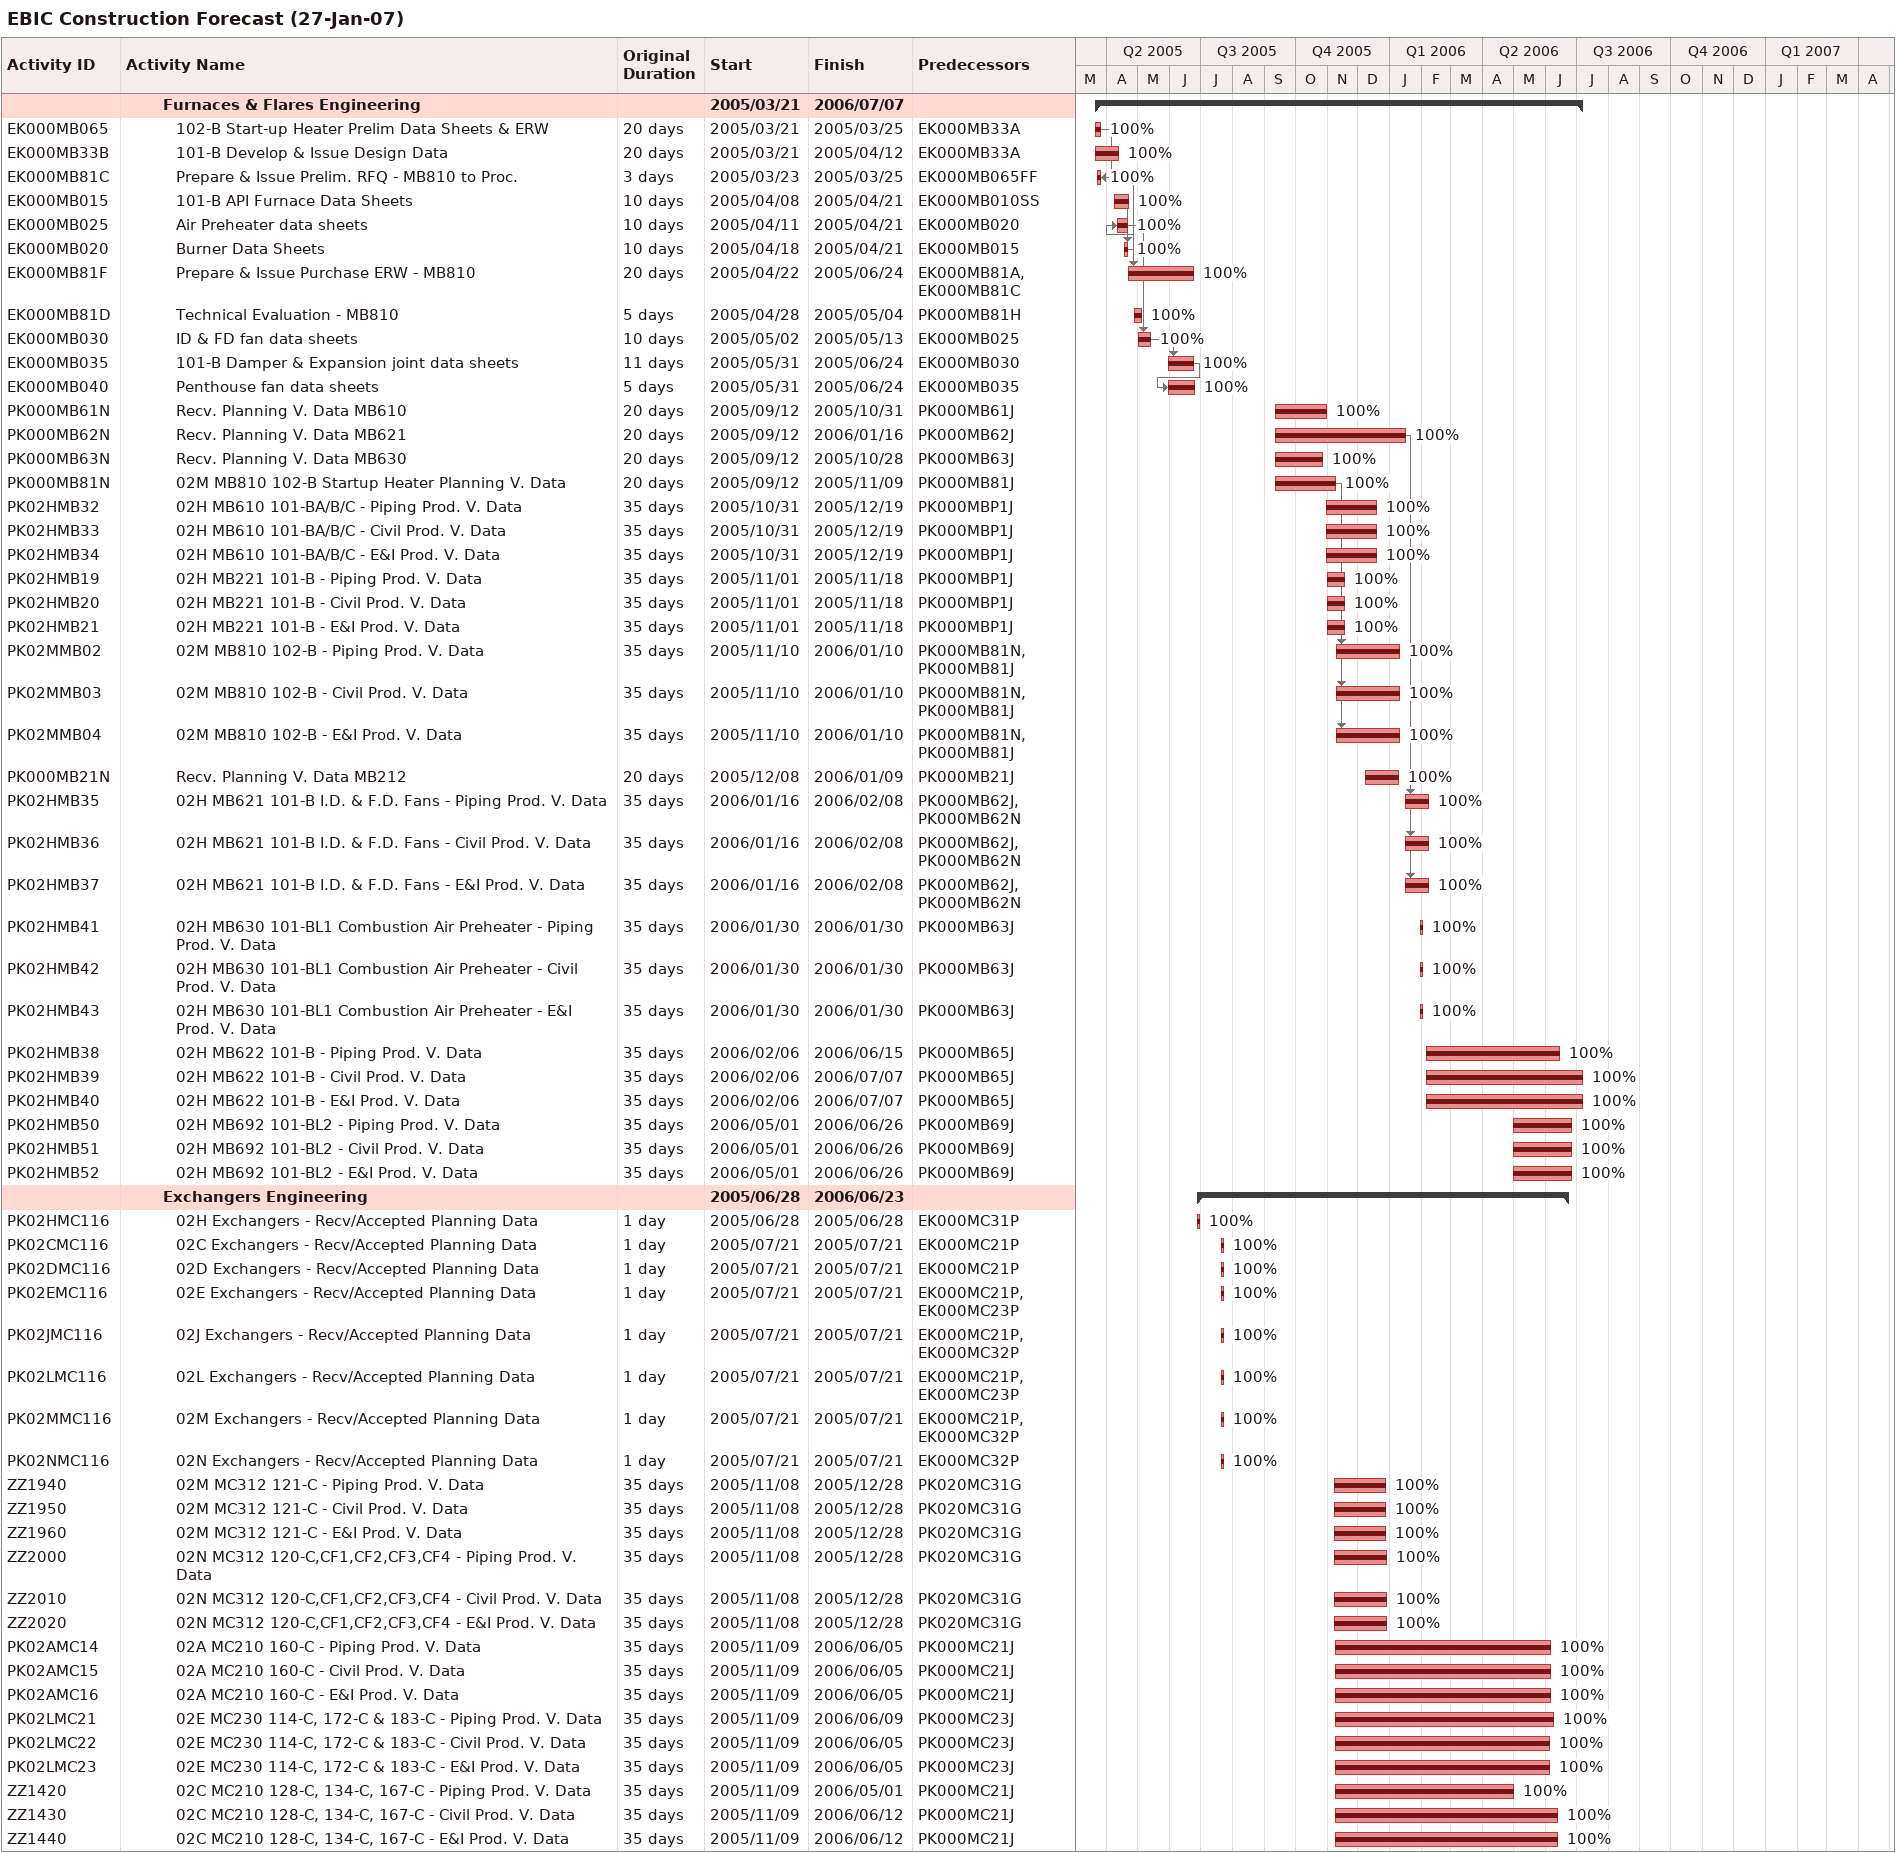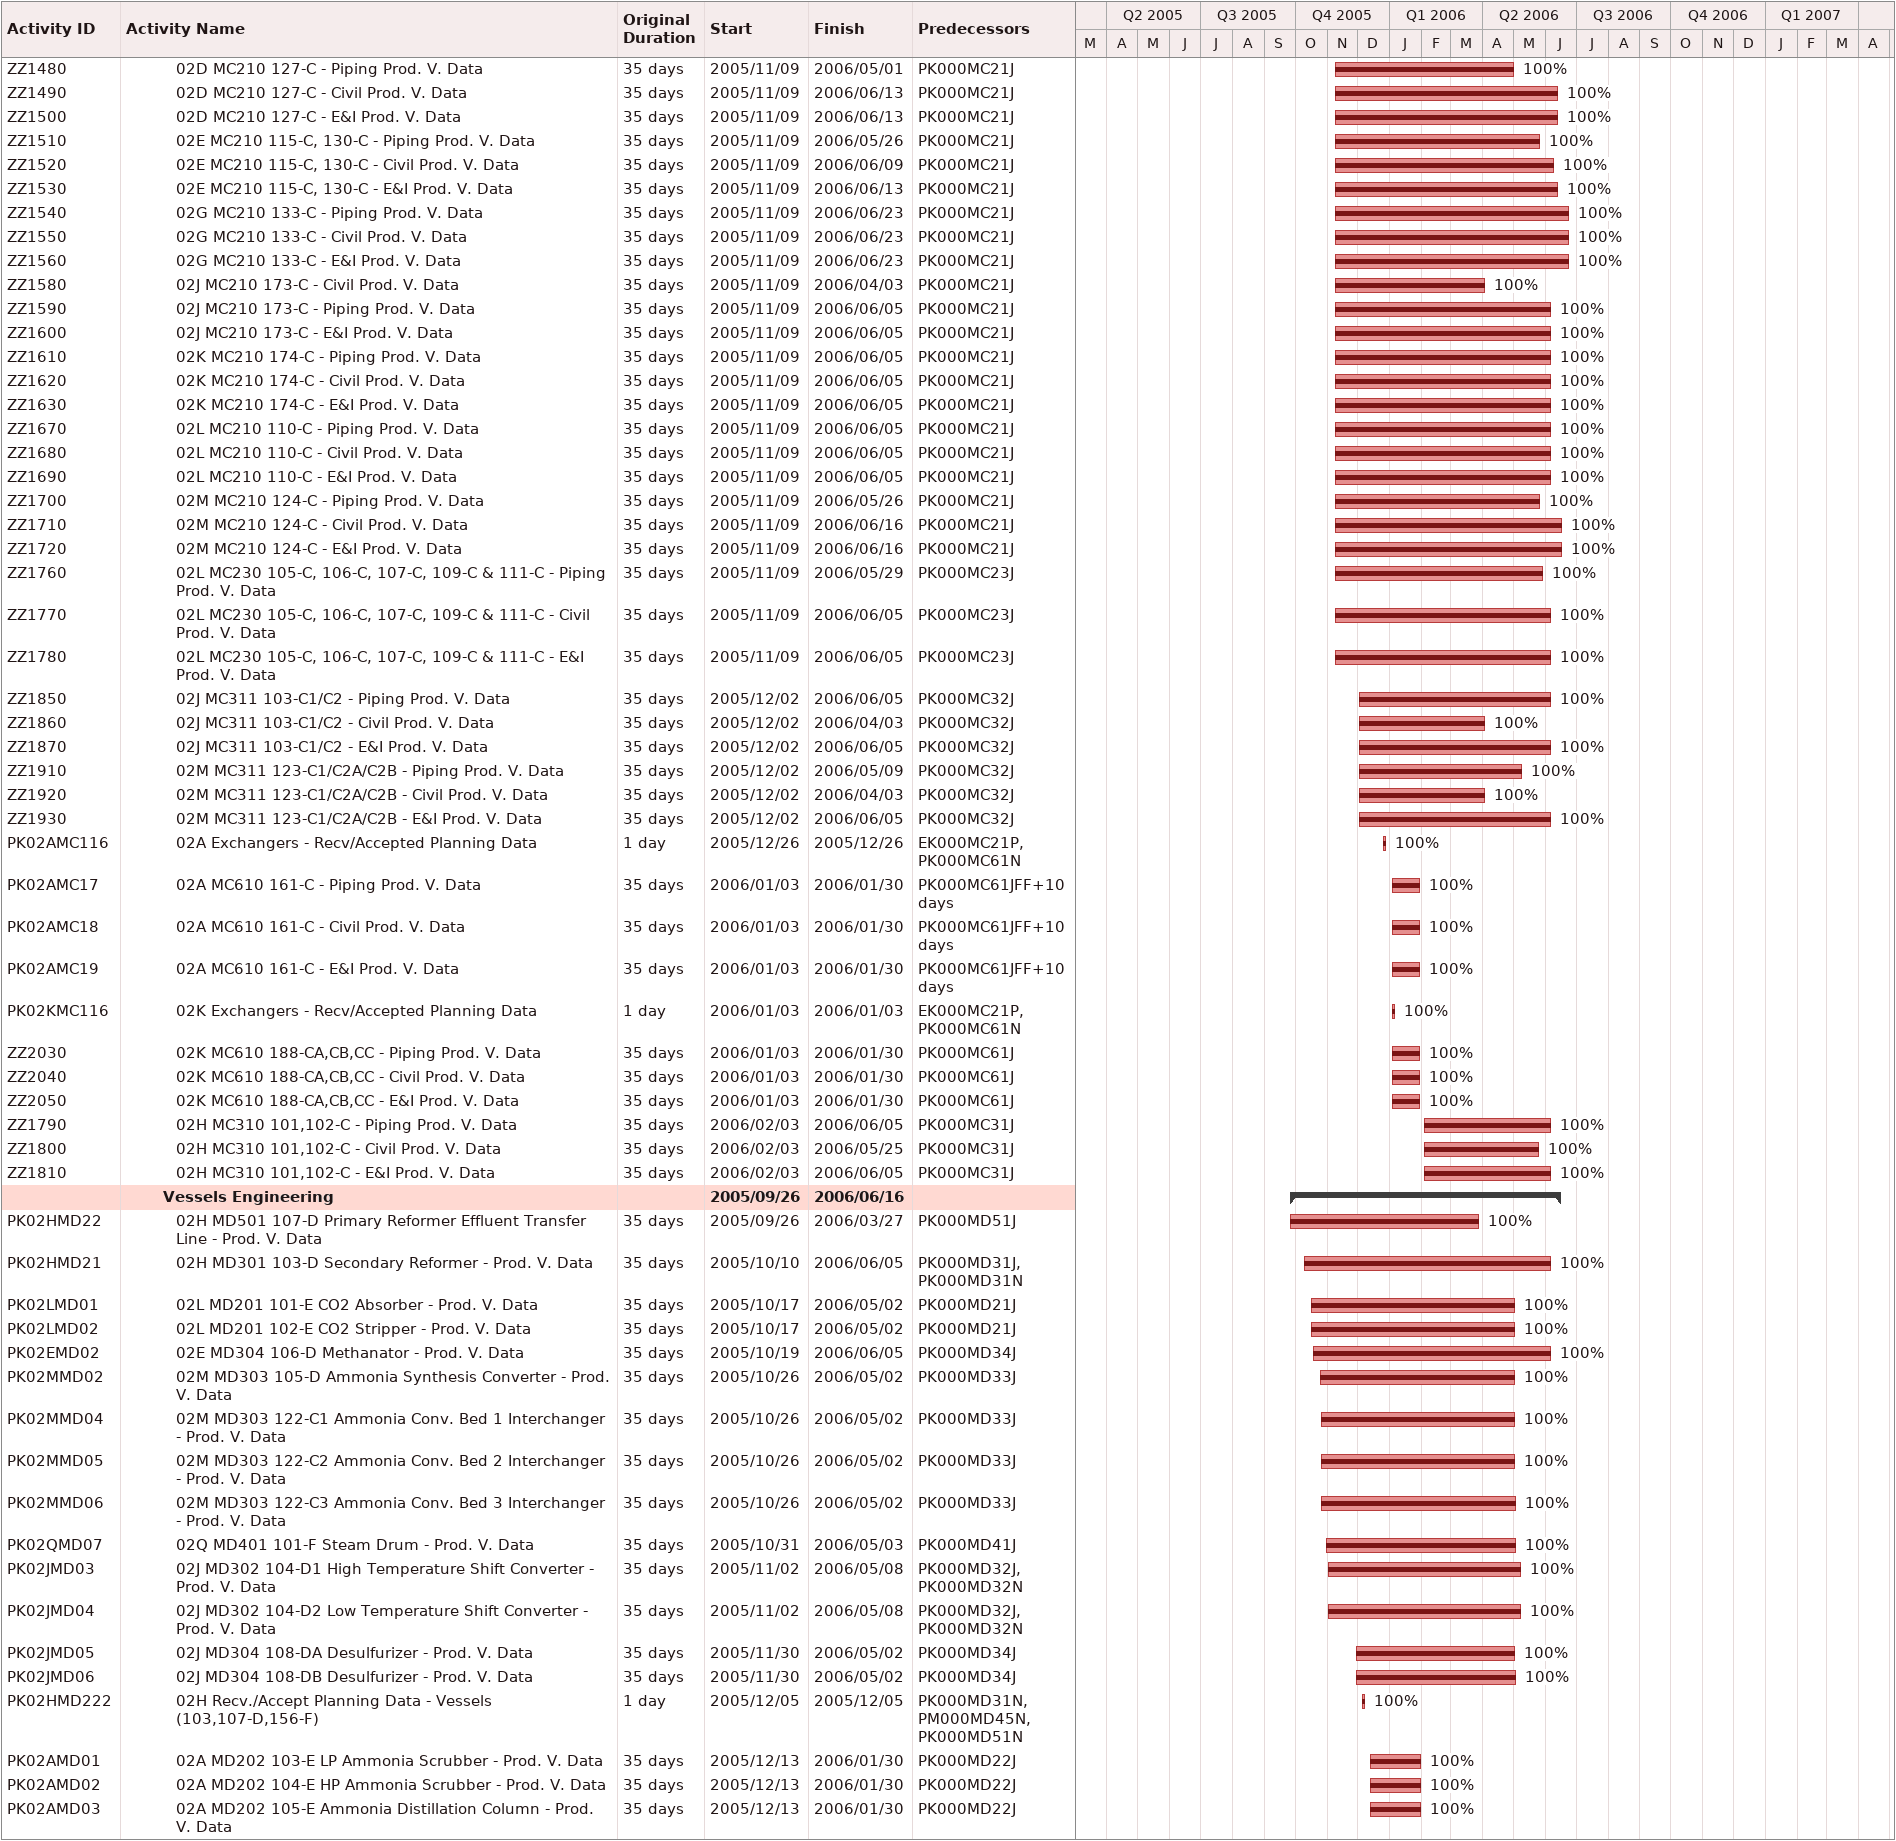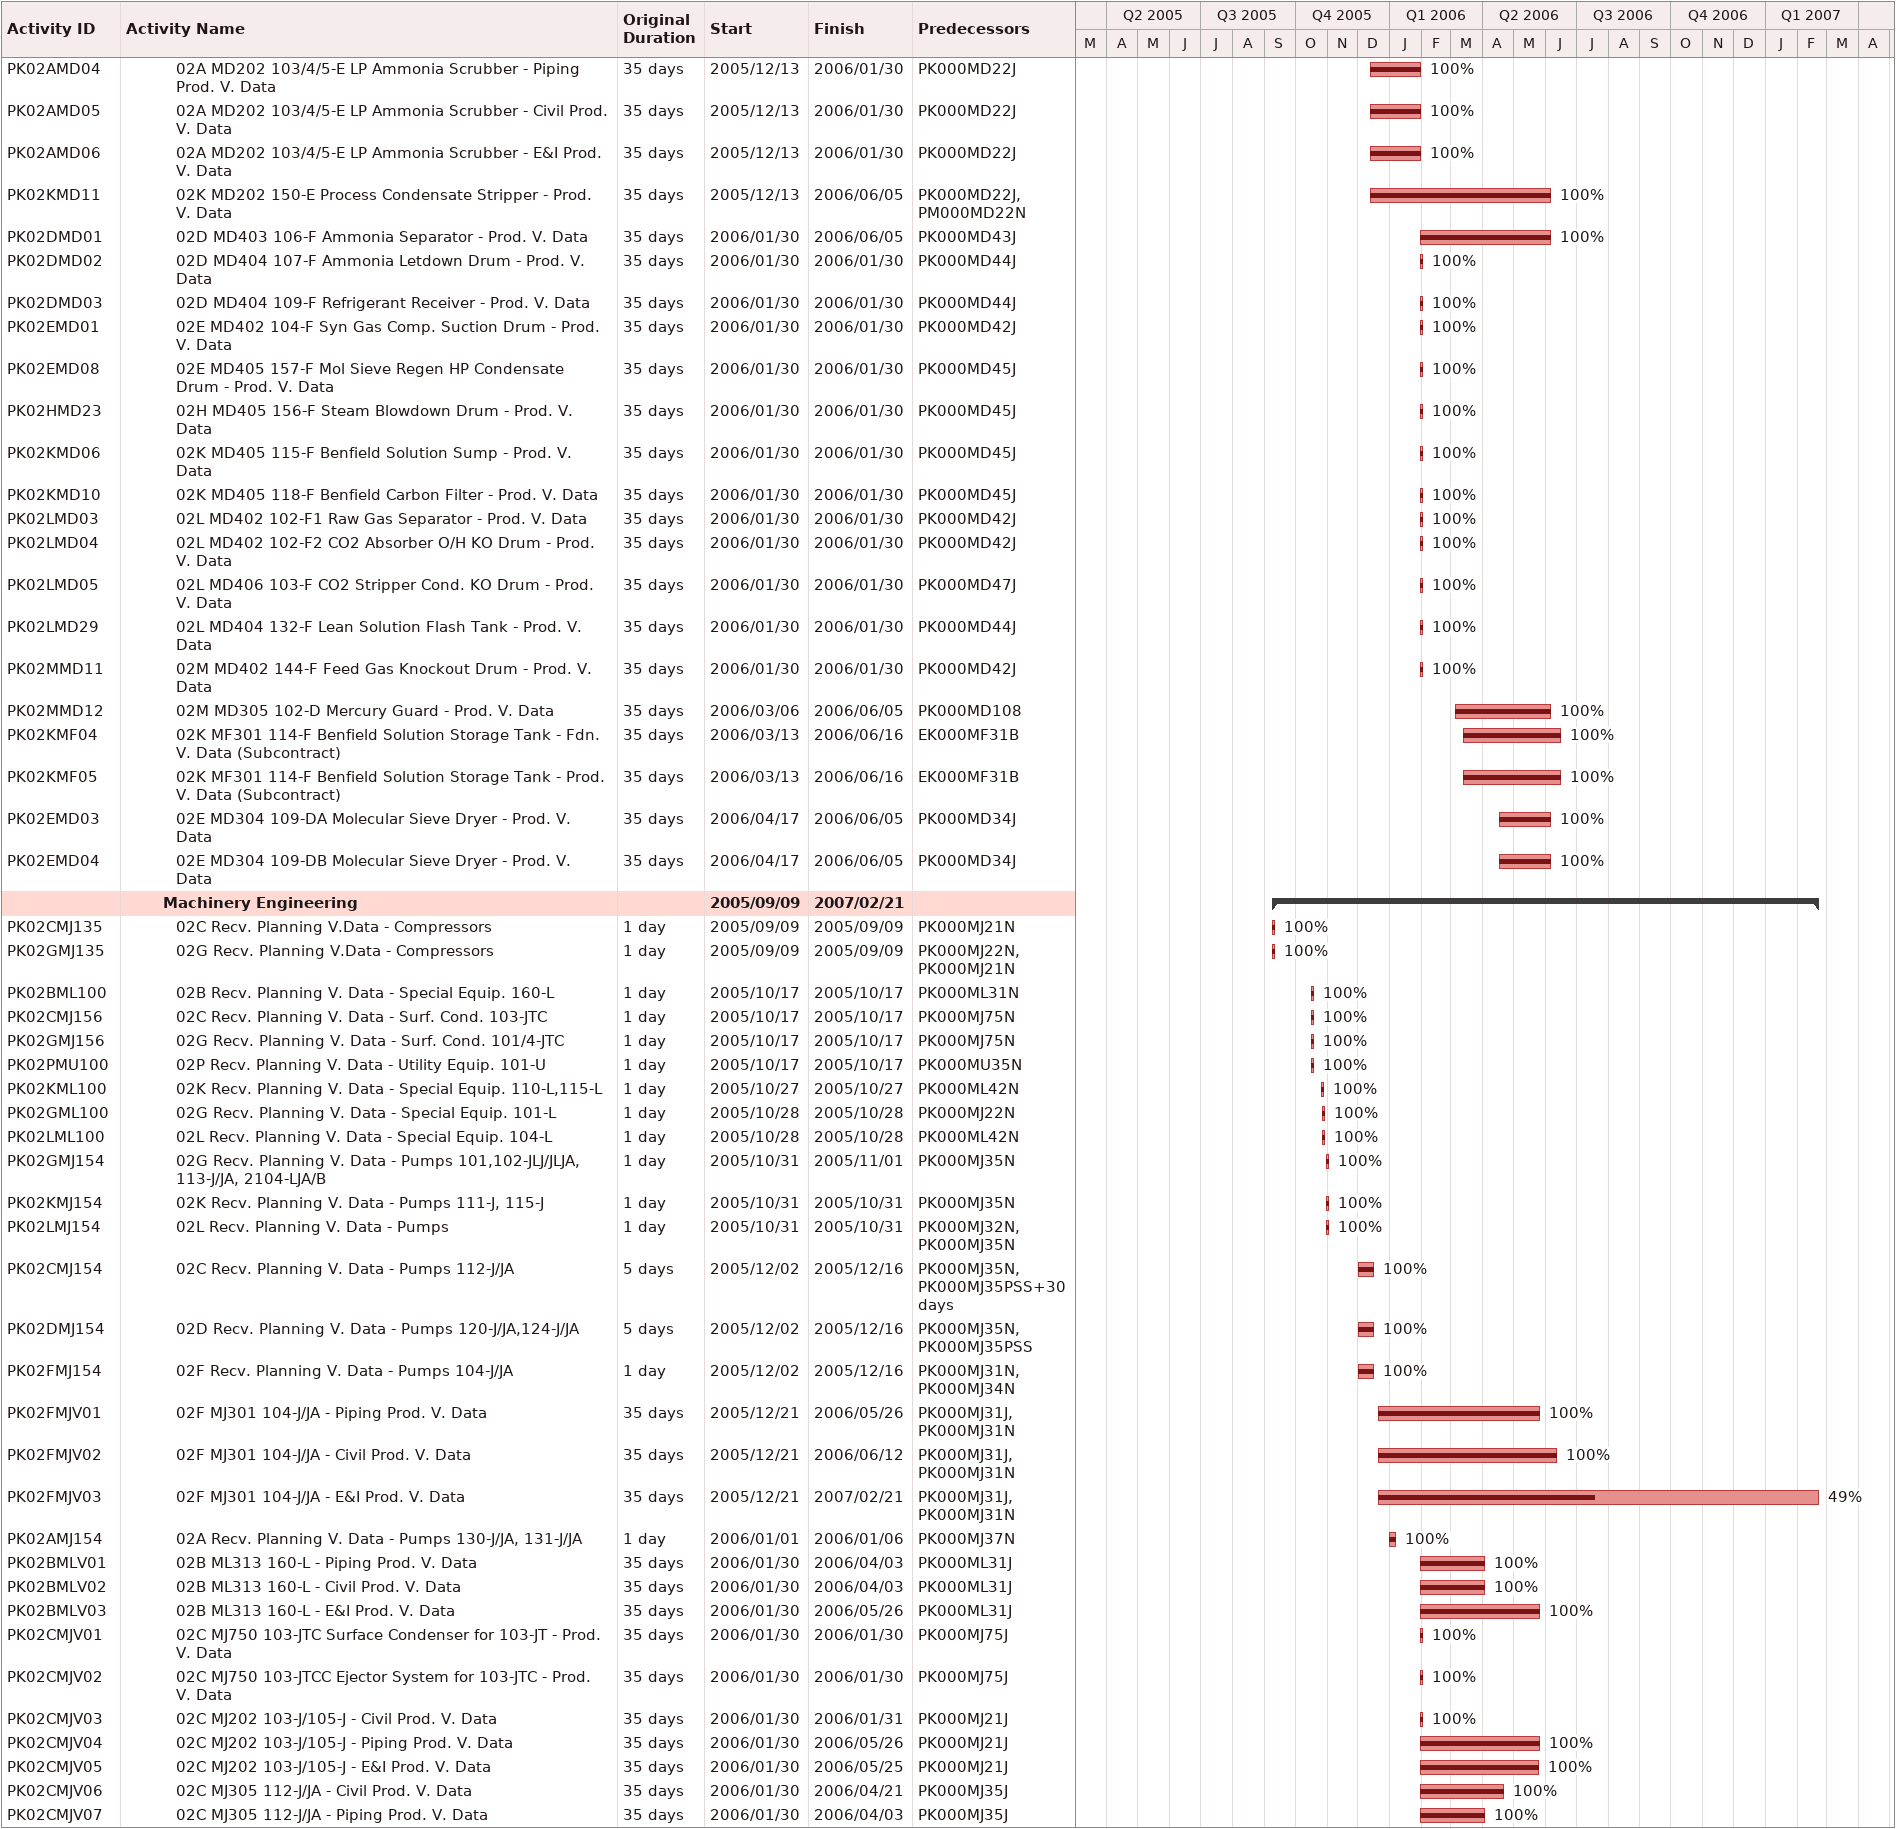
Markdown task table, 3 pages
EBIC Construction Forecast (27-Jan-07)

| ID | Level | Task | Original duration | Start | Finish | Predecessors | % complete |
|---|---|---|---|---|---|---|---|
|  | 4 | **Furnaces & Flares Engineering** |  | 2005-03-21 | 2006-07-07 |  |  |
| EK000MB065 | 5 | 102-B Start-up Heater Prelim Data Sheets & ERW | 20d | 2005-03-21 | 2005-03-25 | EK000MB33A | 100 |
| EK000MB33B | 5 | 101-B Develop & Issue Design Data | 20d | 2005-03-21 | 2005-04-12 | EK000MB33A | 100 |
| EK000MB81C | 5 | Prepare & Issue Prelim. RFQ - MB810 to Proc. | 3d | 2005-03-23 | 2005-03-25 | EK000MB065FF | 100 |
| EK000MB015 | 5 | 101-B API Furnace Data Sheets | 10d | 2005-04-08 | 2005-04-21 | EK000MB010SS | 100 |
| EK000MB025 | 5 | Air Preheater data sheets | 10d | 2005-04-11 | 2005-04-21 | EK000MB020 | 100 |
| EK000MB020 | 5 | Burner Data Sheets | 10d | 2005-04-18 | 2005-04-21 | EK000MB015 | 100 |
| EK000MB81F | 5 | Prepare & Issue Purchase ERW - MB810 | 20d | 2005-04-22 | 2005-06-24 | EK000MB81A, EK000MB81C | 100 |
| EK000MB81D | 5 | Technical Evaluation - MB810 | 5d | 2005-04-28 | 2005-05-04 | PK000MB81H | 100 |
| EK000MB030 | 5 | ID & FD fan data sheets | 10d | 2005-05-02 | 2005-05-13 | EK000MB025 | 100 |
| EK000MB035 | 5 | 101-B Damper & Expansion joint data sheets | 11d | 2005-05-31 | 2005-06-24 | EK000MB030 | 100 |
| EK000MB040 | 5 | Penthouse fan data sheets | 5d | 2005-05-31 | 2005-06-24 | EK000MB035 | 100 |
| PK000MB61N | 5 | Recv. Planning V. Data MB610 | 20d | 2005-09-12 | 2005-10-31 | PK000MB61J | 100 |
| PK000MB62N | 5 | Recv. Planning V. Data MB621 | 20d | 2005-09-12 | 2006-01-16 | PK000MB62J | 100 |
| PK000MB63N | 5 | Recv. Planning V. Data MB630 | 20d | 2005-09-12 | 2005-10-28 | PK000MB63J | 100 |
| PK000MB81N | 5 | 02M MB810 102-B Startup Heater Planning V. Data | 20d | 2005-09-12 | 2005-11-09 | PK000MB81J | 100 |
| PK02HMB32 | 5 | 02H MB610 101-BA/B/C - Piping Prod. V. Data | 35d | 2005-10-31 | 2005-12-19 | PK000MBP1J | 100 |
| PK02HMB33 | 5 | 02H MB610 101-BA/B/C - Civil Prod. V. Data | 35d | 2005-10-31 | 2005-12-19 | PK000MBP1J | 100 |
| PK02HMB34 | 5 | 02H MB610 101-BA/B/C - E&I Prod. V. Data | 35d | 2005-10-31 | 2005-12-19 | PK000MBP1J | 100 |
| PK02HMB19 | 5 | 02H MB221 101-B - Piping Prod. V. Data | 35d | 2005-11-01 | 2005-11-18 | PK000MBP1J | 100 |
| PK02HMB20 | 5 | 02H MB221 101-B - Civil Prod. V. Data | 35d | 2005-11-01 | 2005-11-18 | PK000MBP1J | 100 |
| PK02HMB21 | 5 | 02H MB221 101-B - E&I Prod. V. Data | 35d | 2005-11-01 | 2005-11-18 | PK000MBP1J | 100 |
| PK02MMB02 | 5 | 02M MB810 102-B - Piping Prod. V. Data | 35d | 2005-11-10 | 2006-01-10 | PK000MB81N, PK000MB81J | 100 |
| PK02MMB03 | 5 | 02M MB810 102-B - Civil Prod. V. Data | 35d | 2005-11-10 | 2006-01-10 | PK000MB81N, PK000MB81J | 100 |
| PK02MMB04 | 5 | 02M MB810 102-B - E&I Prod. V. Data | 35d | 2005-11-10 | 2006-01-10 | PK000MB81N, PK000MB81J | 100 |
| PK000MB21N | 5 | Recv. Planning V. Data MB212 | 20d | 2005-12-08 | 2006-01-09 | PK000MB21J | 100 |
| PK02HMB35 | 5 | 02H MB621 101-B I.D. & F.D. Fans - Piping Prod. V. Data | 35d | 2006-01-16 | 2006-02-08 | PK000MB62J, PK000MB62N | 100 |
| PK02HMB36 | 5 | 02H MB621 101-B I.D. & F.D. Fans - Civil Prod. V. Data | 35d | 2006-01-16 | 2006-02-08 | PK000MB62J, PK000MB62N | 100 |
| PK02HMB37 | 5 | 02H MB621 101-B I.D. & F.D. Fans - E&I Prod. V. Data | 35d | 2006-01-16 | 2006-02-08 | PK000MB62J, PK000MB62N | 100 |
| PK02HMB41 | 5 | 02H MB630 101-BL1 Combustion Air Preheater - Piping Prod. V. Data | 35d | 2006-01-30 | 2006-01-30 | PK000MB63J | 100 |
| PK02HMB42 | 5 | 02H MB630 101-BL1 Combustion Air Preheater - Civil Prod. V. Data | 35d | 2006-01-30 | 2006-01-30 | PK000MB63J | 100 |
| PK02HMB43 | 5 | 02H MB630 101-BL1 Combustion Air Preheater - E&I Prod. V. Data | 35d | 2006-01-30 | 2006-01-30 | PK000MB63J | 100 |
| PK02HMB38 | 5 | 02H MB622 101-B - Piping Prod. V. Data | 35d | 2006-02-06 | 2006-06-15 | PK000MB65J | 100 |
| PK02HMB39 | 5 | 02H MB622 101-B - Civil Prod. V. Data | 35d | 2006-02-06 | 2006-07-07 | PK000MB65J | 100 |
| PK02HMB40 | 5 | 02H MB622 101-B - E&I Prod. V. Data | 35d | 2006-02-06 | 2006-07-07 | PK000MB65J | 100 |
| PK02HMB50 | 5 | 02H MB692 101-BL2 - Piping Prod. V. Data | 35d | 2006-05-01 | 2006-06-26 | PK000MB69J | 100 |
| PK02HMB51 | 5 | 02H MB692 101-BL2 - Civil Prod. V. Data | 35d | 2006-05-01 | 2006-06-26 | PK000MB69J | 100 |
| PK02HMB52 | 5 | 02H MB692 101-BL2 - E&I Prod. V. Data | 35d | 2006-05-01 | 2006-06-26 | PK000MB69J | 100 |
|  | 4 | **Exchangers Engineering** |  | 2005-06-28 | 2006-06-23 |  |  |
| PK02HMC116 | 5 | 02H Exchangers - Recv/Accepted Planning Data | 1d | 2005-06-28 | 2005-06-28 | EK000MC31P | 100 |
| PK02CMC116 | 5 | 02C Exchangers - Recv/Accepted Planning Data | 1d | 2005-07-21 | 2005-07-21 | EK000MC21P | 100 |
| PK02DMC116 | 5 | 02D Exchangers - Recv/Accepted Planning Data | 1d | 2005-07-21 | 2005-07-21 | EK000MC21P | 100 |
| PK02EMC116 | 5 | 02E Exchangers - Recv/Accepted Planning Data | 1d | 2005-07-21 | 2005-07-21 | EK000MC21P, EK000MC23P | 100 |
| PK02JMC116 | 5 | 02J Exchangers - Recv/Accepted Planning Data | 1d | 2005-07-21 | 2005-07-21 | EK000MC21P, EK000MC32P | 100 |
| PK02LMC116 | 5 | 02L Exchangers - Recv/Accepted Planning Data | 1d | 2005-07-21 | 2005-07-21 | EK000MC21P, EK000MC23P | 100 |
| PK02MMC116 | 5 | 02M Exchangers - Recv/Accepted Planning Data | 1d | 2005-07-21 | 2005-07-21 | EK000MC21P, EK000MC32P | 100 |
| PK02NMC116 | 5 | 02N Exchangers - Recv/Accepted Planning Data | 1d | 2005-07-21 | 2005-07-21 | EK000MC32P | 100 |
| ZZ1940 | 5 | 02M MC312 121-C - Piping Prod. V. Data | 35d | 2005-11-08 | 2005-12-28 | PK020MC31G | 100 |
| ZZ1950 | 5 | 02M MC312 121-C - Civil Prod. V. Data | 35d | 2005-11-08 | 2005-12-28 | PK020MC31G | 100 |
| ZZ1960 | 5 | 02M MC312 121-C - E&I Prod. V. Data | 35d | 2005-11-08 | 2005-12-28 | PK020MC31G | 100 |
| ZZ2000 | 5 | 02N MC312 120-C,CF1,CF2,CF3,CF4 - Piping Prod. V. Data | 35d | 2005-11-08 | 2005-12-28 | PK020MC31G | 100 |
| ZZ2010 | 5 | 02N MC312 120-C,CF1,CF2,CF3,CF4 - Civil Prod. V. Data | 35d | 2005-11-08 | 2005-12-28 | PK020MC31G | 100 |
| ZZ2020 | 5 | 02N MC312 120-C,CF1,CF2,CF3,CF4 - E&I Prod. V. Data | 35d | 2005-11-08 | 2005-12-28 | PK020MC31G | 100 |
| PK02AMC14 | 5 | 02A MC210 160-C - Piping Prod. V. Data | 35d | 2005-11-09 | 2006-06-05 | PK000MC21J | 100 |
| PK02AMC15 | 5 | 02A MC210 160-C - Civil Prod. V. Data | 35d | 2005-11-09 | 2006-06-05 | PK000MC21J | 100 |
| PK02AMC16 | 5 | 02A MC210 160-C - E&I Prod. V. Data | 35d | 2005-11-09 | 2006-06-05 | PK000MC21J | 100 |
| PK02LMC21 | 5 | 02E MC230 114-C, 172-C & 183-C - Piping Prod. V. Data | 35d | 2005-11-09 | 2006-06-09 | PK000MC23J | 100 |
| PK02LMC22 | 5 | 02E MC230 114-C, 172-C & 183-C - Civil Prod. V. Data | 35d | 2005-11-09 | 2006-06-05 | PK000MC23J | 100 |
| PK02LMC23 | 5 | 02E MC230 114-C, 172-C & 183-C - E&I Prod. V. Data | 35d | 2005-11-09 | 2006-06-05 | PK000MC23J | 100 |
| ZZ1420 | 5 | 02C MC210 128-C, 134-C, 167-C - Piping Prod. V. Data | 35d | 2005-11-09 | 2006-05-01 | PK000MC21J | 100 |
| ZZ1430 | 5 | 02C MC210 128-C, 134-C, 167-C - Civil Prod. V. Data | 35d | 2005-11-09 | 2006-06-12 | PK000MC21J | 100 |
| ZZ1440 | 5 | 02C MC210 128-C, 134-C, 167-C - E&I Prod. V. Data | 35d | 2005-11-09 | 2006-06-12 | PK000MC21J | 100 |
| ZZ1480 | 5 | 02D MC210 127-C - Piping Prod. V. Data | 35d | 2005-11-09 | 2006-05-01 | PK000MC21J | 100 |
| ZZ1490 | 5 | 02D MC210 127-C - Civil Prod. V. Data | 35d | 2005-11-09 | 2006-06-13 | PK000MC21J | 100 |
| ZZ1500 | 5 | 02D MC210 127-C - E&I Prod. V. Data | 35d | 2005-11-09 | 2006-06-13 | PK000MC21J | 100 |
| ZZ1510 | 5 | 02E MC210 115-C, 130-C - Piping Prod. V. Data | 35d | 2005-11-09 | 2006-05-26 | PK000MC21J | 100 |
| ZZ1520 | 5 | 02E MC210 115-C, 130-C - Civil Prod. V. Data | 35d | 2005-11-09 | 2006-06-09 | PK000MC21J | 100 |
| ZZ1530 | 5 | 02E MC210 115-C, 130-C - E&I Prod. V. Data | 35d | 2005-11-09 | 2006-06-13 | PK000MC21J | 100 |
| ZZ1540 | 5 | 02G MC210 133-C - Piping Prod. V. Data | 35d | 2005-11-09 | 2006-06-23 | PK000MC21J | 100 |
| ZZ1550 | 5 | 02G MC210 133-C - Civil Prod. V. Data | 35d | 2005-11-09 | 2006-06-23 | PK000MC21J | 100 |
| ZZ1560 | 5 | 02G MC210 133-C - E&I Prod. V. Data | 35d | 2005-11-09 | 2006-06-23 | PK000MC21J | 100 |
| ZZ1580 | 5 | 02J MC210 173-C - Civil Prod. V. Data | 35d | 2005-11-09 | 2006-04-03 | PK000MC21J | 100 |
| ZZ1590 | 5 | 02J MC210 173-C - Piping Prod. V. Data | 35d | 2005-11-09 | 2006-06-05 | PK000MC21J | 100 |
| ZZ1600 | 5 | 02J MC210 173-C - E&I Prod. V. Data | 35d | 2005-11-09 | 2006-06-05 | PK000MC21J | 100 |
| ZZ1610 | 5 | 02K MC210 174-C - Piping Prod. V. Data | 35d | 2005-11-09 | 2006-06-05 | PK000MC21J | 100 |
| ZZ1620 | 5 | 02K MC210 174-C - Civil Prod. V. Data | 35d | 2005-11-09 | 2006-06-05 | PK000MC21J | 100 |
| ZZ1630 | 5 | 02K MC210 174-C - E&I Prod. V. Data | 35d | 2005-11-09 | 2006-06-05 | PK000MC21J | 100 |
| ZZ1670 | 5 | 02L MC210 110-C - Piping Prod. V. Data | 35d | 2005-11-09 | 2006-06-05 | PK000MC21J | 100 |
| ZZ1680 | 5 | 02L MC210 110-C - Civil Prod. V. Data | 35d | 2005-11-09 | 2006-06-05 | PK000MC21J | 100 |
| ZZ1690 | 5 | 02L MC210 110-C - E&I Prod. V. Data | 35d | 2005-11-09 | 2006-06-05 | PK000MC21J | 100 |
| ZZ1700 | 5 | 02M MC210 124-C - Piping Prod. V. Data | 35d | 2005-11-09 | 2006-05-26 | PK000MC21J | 100 |
| ZZ1710 | 5 | 02M MC210 124-C - Civil Prod. V. Data | 35d | 2005-11-09 | 2006-06-16 | PK000MC21J | 100 |
| ZZ1720 | 5 | 02M MC210 124-C - E&I Prod. V. Data | 35d | 2005-11-09 | 2006-06-16 | PK000MC21J | 100 |
| ZZ1760 | 5 | 02L MC230 105-C, 106-C, 107-C, 109-C & 111-C - Piping Prod. V. Data | 35d | 2005-11-09 | 2006-05-29 | PK000MC23J | 100 |
| ZZ1770 | 5 | 02L MC230 105-C, 106-C, 107-C, 109-C & 111-C - Civil Prod. V. Data | 35d | 2005-11-09 | 2006-06-05 | PK000MC23J | 100 |
| ZZ1780 | 5 | 02L MC230 105-C, 106-C, 107-C, 109-C & 111-C - E&I Prod. V. Data | 35d | 2005-11-09 | 2006-06-05 | PK000MC23J | 100 |
| ZZ1850 | 5 | 02J MC311 103-C1/C2 - Piping Prod. V. Data | 35d | 2005-12-02 | 2006-06-05 | PK000MC32J | 100 |
| ZZ1860 | 5 | 02J MC311 103-C1/C2 - Civil Prod. V. Data | 35d | 2005-12-02 | 2006-04-03 | PK000MC32J | 100 |
| ZZ1870 | 5 | 02J MC311 103-C1/C2 - E&I Prod. V. Data | 35d | 2005-12-02 | 2006-06-05 | PK000MC32J | 100 |
| ZZ1910 | 5 | 02M MC311 123-C1/C2A/C2B - Piping Prod. V. Data | 35d | 2005-12-02 | 2006-05-09 | PK000MC32J | 100 |
| ZZ1920 | 5 | 02M MC311 123-C1/C2A/C2B - Civil Prod. V. Data | 35d | 2005-12-02 | 2006-04-03 | PK000MC32J | 100 |
| ZZ1930 | 5 | 02M MC311 123-C1/C2A/C2B - E&I Prod. V. Data | 35d | 2005-12-02 | 2006-06-05 | PK000MC32J | 100 |
| PK02AMC116 | 5 | 02A Exchangers - Recv/Accepted Planning Data | 1d | 2005-12-26 | 2005-12-26 | EK000MC21P, PK000MC61N | 100 |
| PK02AMC17 | 5 | 02A MC610 161-C - Piping Prod. V. Data | 35d | 2006-01-03 | 2006-01-30 | PK000MC61JFF+10d | 100 |
| PK02AMC18 | 5 | 02A MC610 161-C - Civil Prod. V. Data | 35d | 2006-01-03 | 2006-01-30 | PK000MC61JFF+10d | 100 |
| PK02AMC19 | 5 | 02A MC610 161-C - E&I Prod. V. Data | 35d | 2006-01-03 | 2006-01-30 | PK000MC61JFF+10d | 100 |
| PK02KMC116 | 5 | 02K Exchangers - Recv/Accepted Planning Data | 1d | 2006-01-03 | 2006-01-03 | EK000MC21P, PK000MC61N | 100 |
| ZZ2030 | 5 | 02K MC610 188-CA,CB,CC - Piping Prod. V. Data | 35d | 2006-01-03 | 2006-01-30 | PK000MC61J | 100 |
| ZZ2040 | 5 | 02K MC610 188-CA,CB,CC - Civil Prod. V. Data | 35d | 2006-01-03 | 2006-01-30 | PK000MC61J | 100 |
| ZZ2050 | 5 | 02K MC610 188-CA,CB,CC - E&I Prod. V. Data | 35d | 2006-01-03 | 2006-01-30 | PK000MC61J | 100 |
| ZZ1790 | 5 | 02H MC310 101,102-C - Piping Prod. V. Data | 35d | 2006-02-03 | 2006-06-05 | PK000MC31J | 100 |
| ZZ1800 | 5 | 02H MC310 101,102-C - Civil Prod. V. Data | 35d | 2006-02-03 | 2006-05-25 | PK000MC31J | 100 |
| ZZ1810 | 5 | 02H MC310 101,102-C - E&I Prod. V. Data | 35d | 2006-02-03 | 2006-06-05 | PK000MC31J | 100 |
|  | 4 | **Vessels Engineering** |  | 2005-09-26 | 2006-06-16 |  |  |
| PK02HMD22 | 5 | 02H MD501 107-D Primary Reformer Effluent Transfer Line - Prod. V. Data | 35d | 2005-09-26 | 2006-03-27 | PK000MD51J | 100 |
| PK02HMD21 | 5 | 02H MD301 103-D Secondary Reformer - Prod. V. Data | 35d | 2005-10-10 | 2006-06-05 | PK000MD31J, PK000MD31N | 100 |
| PK02LMD01 | 5 | 02L MD201 101-E CO2 Absorber - Prod. V. Data | 35d | 2005-10-17 | 2006-05-02 | PK000MD21J | 100 |
| PK02LMD02 | 5 | 02L MD201 102-E CO2 Stripper - Prod. V. Data | 35d | 2005-10-17 | 2006-05-02 | PK000MD21J | 100 |
| PK02EMD02 | 5 | 02E MD304 106-D Methanator - Prod. V. Data | 35d | 2005-10-19 | 2006-06-05 | PK000MD34J | 100 |
| PK02MMD02 | 5 | 02M MD303 105-D Ammonia Synthesis Converter - Prod. V. Data | 35d | 2005-10-26 | 2006-05-02 | PK000MD33J | 100 |
| PK02MMD04 | 5 | 02M MD303 122-C1 Ammonia Conv. Bed 1 Interchanger - Prod. V. Data | 35d | 2005-10-26 | 2006-05-02 | PK000MD33J | 100 |
| PK02MMD05 | 5 | 02M MD303 122-C2 Ammonia Conv. Bed 2 Interchanger - Prod. V. Data | 35d | 2005-10-26 | 2006-05-02 | PK000MD33J | 100 |
| PK02MMD06 | 5 | 02M MD303 122-C3 Ammonia Conv. Bed 3 Interchanger - Prod. V. Data | 35d | 2005-10-26 | 2006-05-02 | PK000MD33J | 100 |
| PK02QMD07 | 5 | 02Q MD401 101-F Steam Drum - Prod. V. Data | 35d | 2005-10-31 | 2006-05-03 | PK000MD41J | 100 |
| PK02JMD03 | 5 | 02J MD302 104-D1 High Temperature Shift Converter - Prod. V. Data | 35d | 2005-11-02 | 2006-05-08 | PK000MD32J, PK000MD32N | 100 |
| PK02JMD04 | 5 | 02J MD302 104-D2 Low Temperature Shift Converter - Prod. V. Data | 35d | 2005-11-02 | 2006-05-08 | PK000MD32J, PK000MD32N | 100 |
| PK02JMD05 | 5 | 02J MD304 108-DA Desulfurizer - Prod. V. Data | 35d | 2005-11-30 | 2006-05-02 | PK000MD34J | 100 |
| PK02JMD06 | 5 | 02J MD304 108-DB Desulfurizer - Prod. V. Data | 35d | 2005-11-30 | 2006-05-02 | PK000MD34J | 100 |
| PK02HMD222 | 5 | 02H Recv./Accept Planning Data - Vessels (103,107-D,156-F) | 1d | 2005-12-05 | 2005-12-05 | PK000MD31N, PM000MD45N, PK000MD51N | 100 |
| PK02AMD01 | 5 | 02A MD202 103-E LP Ammonia Scrubber - Prod. V. Data | 35d | 2005-12-13 | 2006-01-30 | PK000MD22J | 100 |
| PK02AMD02 | 5 | 02A MD202 104-E HP Ammonia Scrubber - Prod. V. Data | 35d | 2005-12-13 | 2006-01-30 | PK000MD22J | 100 |
| PK02AMD03 | 5 | 02A MD202 105-E Ammonia Distillation Column - Prod. V. Data | 35d | 2005-12-13 | 2006-01-30 | PK000MD22J | 100 |
| PK02AMD04 | 5 | 02A MD202 103/4/5-E LP Ammonia Scrubber - Piping Prod. V. Data | 35d | 2005-12-13 | 2006-01-30 | PK000MD22J | 100 |
| PK02AMD05 | 5 | 02A MD202 103/4/5-E LP Ammonia Scrubber - Civil Prod. V. Data | 35d | 2005-12-13 | 2006-01-30 | PK000MD22J | 100 |
| PK02AMD06 | 5 | 02A MD202 103/4/5-E LP Ammonia Scrubber - E&I Prod. V. Data | 35d | 2005-12-13 | 2006-01-30 | PK000MD22J | 100 |
| PK02KMD11 | 5 | 02K MD202 150-E Process Condensate Stripper - Prod. V. Data | 35d | 2005-12-13 | 2006-06-05 | PK000MD22J, PM000MD22N | 100 |
| PK02DMD01 | 5 | 02D MD403 106-F Ammonia Separator - Prod. V. Data | 35d | 2006-01-30 | 2006-06-05 | PK000MD43J | 100 |
| PK02DMD02 | 5 | 02D MD404 107-F Ammonia Letdown Drum - Prod. V. Data | 35d | 2006-01-30 | 2006-01-30 | PK000MD44J | 100 |
| PK02DMD03 | 5 | 02D MD404 109-F Refrigerant Receiver - Prod. V. Data | 35d | 2006-01-30 | 2006-01-30 | PK000MD44J | 100 |
| PK02EMD01 | 5 | 02E MD402 104-F Syn Gas Comp. Suction Drum - Prod. V. Data | 35d | 2006-01-30 | 2006-01-30 | PK000MD42J | 100 |
| PK02EMD08 | 5 | 02E MD405 157-F Mol Sieve Regen HP Condensate Drum - Prod. V. Data | 35d | 2006-01-30 | 2006-01-30 | PK000MD45J | 100 |
| PK02HMD23 | 5 | 02H MD405 156-F Steam Blowdown Drum - Prod. V. Data | 35d | 2006-01-30 | 2006-01-30 | PK000MD45J | 100 |
| PK02KMD06 | 5 | 02K MD405 115-F Benfield Solution Sump - Prod. V. Data | 35d | 2006-01-30 | 2006-01-30 | PK000MD45J | 100 |
| PK02KMD10 | 5 | 02K MD405 118-F Benfield Carbon Filter - Prod. V. Data | 35d | 2006-01-30 | 2006-01-30 | PK000MD45J | 100 |
| PK02LMD03 | 5 | 02L MD402 102-F1 Raw Gas Separator - Prod. V. Data | 35d | 2006-01-30 | 2006-01-30 | PK000MD42J | 100 |
| PK02LMD04 | 5 | 02L MD402 102-F2 CO2 Absorber O/H KO Drum - Prod. V. Data | 35d | 2006-01-30 | 2006-01-30 | PK000MD42J | 100 |
| PK02LMD05 | 5 | 02L MD406 103-F CO2 Stripper Cond. KO Drum - Prod. V. Data | 35d | 2006-01-30 | 2006-01-30 | PK000MD47J | 100 |
| PK02LMD29 | 5 | 02L MD404 132-F Lean Solution Flash Tank - Prod. V. Data | 35d | 2006-01-30 | 2006-01-30 | PK000MD44J | 100 |
| PK02MMD11 | 5 | 02M MD402 144-F Feed Gas Knockout Drum - Prod. V. Data | 35d | 2006-01-30 | 2006-01-30 | PK000MD42J | 100 |
| PK02MMD12 | 5 | 02M MD305 102-D Mercury Guard - Prod. V. Data | 35d | 2006-03-06 | 2006-06-05 | PK000MD108 | 100 |
| PK02KMF04 | 5 | 02K MF301 114-F Benfield Solution Storage Tank - Fdn. V. Data (Subcontract) | 35d | 2006-03-13 | 2006-06-16 | EK000MF31B | 100 |
| PK02KMF05 | 5 | 02K MF301 114-F Benfield Solution Storage Tank - Prod. V. Data (Subcontract) | 35d | 2006-03-13 | 2006-06-16 | EK000MF31B | 100 |
| PK02EMD03 | 5 | 02E MD304 109-DA Molecular Sieve Dryer - Prod. V. Data | 35d | 2006-04-17 | 2006-06-05 | PK000MD34J | 100 |
| PK02EMD04 | 5 | 02E MD304 109-DB Molecular Sieve Dryer - Prod. V. Data | 35d | 2006-04-17 | 2006-06-05 | PK000MD34J | 100 |
|  | 4 | **Machinery Engineering** |  | 2005-09-09 | 2007-02-21 |  |  |
| PK02CMJ135 | 5 | 02C Recv. Planning V.Data - Compressors | 1d | 2005-09-09 | 2005-09-09 | PK000MJ21N | 100 |
| PK02GMJ135 | 5 | 02G Recv. Planning V.Data - Compressors | 1d | 2005-09-09 | 2005-09-09 | PK000MJ22N, PK000MJ21N | 100 |
| PK02BML100 | 5 | 02B Recv. Planning V. Data - Special Equip. 160-L | 1d | 2005-10-17 | 2005-10-17 | PK000ML31N | 100 |
| PK02CMJ156 | 5 | 02C Recv. Planning V. Data - Surf. Cond. 103-JTC | 1d | 2005-10-17 | 2005-10-17 | PK000MJ75N | 100 |
| PK02GMJ156 | 5 | 02G Recv. Planning V. Data - Surf. Cond. 101/4-JTC | 1d | 2005-10-17 | 2005-10-17 | PK000MJ75N | 100 |
| PK02PMU100 | 5 | 02P Recv. Planning V. Data - Utility Equip. 101-U | 1d | 2005-10-17 | 2005-10-17 | PK000MU35N | 100 |
| PK02KML100 | 5 | 02K Recv. Planning V. Data - Special Equip. 110-L,115-L | 1d | 2005-10-27 | 2005-10-27 | PK000ML42N | 100 |
| PK02GML100 | 5 | 02G Recv. Planning V. Data - Special Equip. 101-L | 1d | 2005-10-28 | 2005-10-28 | PK000MJ22N | 100 |
| PK02LML100 | 5 | 02L Recv. Planning V. Data - Special Equip. 104-L | 1d | 2005-10-28 | 2005-10-28 | PK000ML42N | 100 |
| PK02GMJ154 | 5 | 02G Recv. Planning V. Data - Pumps 101,102-JLJ/JLJA, 113-J/JA, 2104-LJA/B | 1d | 2005-10-31 | 2005-11-01 | PK000MJ35N | 100 |
| PK02KMJ154 | 5 | 02K Recv. Planning V. Data - Pumps 111-J, 115-J | 1d | 2005-10-31 | 2005-10-31 | PK000MJ35N | 100 |
| PK02LMJ154 | 5 | 02L Recv. Planning V. Data - Pumps | 1d | 2005-10-31 | 2005-10-31 | PK000MJ32N, PK000MJ35N | 100 |
| PK02CMJ154 | 5 | 02C Recv. Planning V. Data - Pumps 112-J/JA | 5d | 2005-12-02 | 2005-12-16 | PK000MJ35N, PK000MJ35PSS+30d | 100 |
| PK02DMJ154 | 5 | 02D Recv. Planning V. Data - Pumps 120-J/JA,124-J/JA | 5d | 2005-12-02 | 2005-12-16 | PK000MJ35N, PK000MJ35PSS | 100 |
| PK02FMJ154 | 5 | 02F Recv. Planning V. Data - Pumps 104-J/JA | 1d | 2005-12-02 | 2005-12-16 | PK000MJ31N, PK000MJ34N | 100 |
| PK02FMJV01 | 5 | 02F MJ301 104-J/JA - Piping Prod. V. Data | 35d | 2005-12-21 | 2006-05-26 | PK000MJ31J, PK000MJ31N | 100 |
| PK02FMJV02 | 5 | 02F MJ301 104-J/JA - Civil Prod. V. Data | 35d | 2005-12-21 | 2006-06-12 | PK000MJ31J, PK000MJ31N | 100 |
| PK02FMJV03 | 5 | 02F MJ301 104-J/JA - E&I Prod. V. Data | 35d | 2005-12-21 | 2007-02-21 | PK000MJ31J, PK000MJ31N | 49 |
| PK02AMJ154 | 5 | 02A Recv. Planning V. Data - Pumps 130-J/JA, 131-J/JA | 1d | 2006-01-01 | 2006-01-06 | PK000MJ37N | 100 |
| PK02BMLV01 | 5 | 02B ML313 160-L - Piping Prod. V. Data | 35d | 2006-01-30 | 2006-04-03 | PK000ML31J | 100 |
| PK02BMLV02 | 5 | 02B ML313 160-L - Civil Prod. V. Data | 35d | 2006-01-30 | 2006-04-03 | PK000ML31J | 100 |
| PK02BMLV03 | 5 | 02B ML313 160-L - E&I Prod. V. Data | 35d | 2006-01-30 | 2006-05-26 | PK000ML31J | 100 |
| PK02CMJV01 | 5 | 02C MJ750 103-JTC Surface Condenser for 103-JT - Prod. V. Data | 35d | 2006-01-30 | 2006-01-30 | PK000MJ75J | 100 |
| PK02CMJV02 | 5 | 02C MJ750 103-JTCC Ejector System for 103-JTC - Prod. V. Data | 35d | 2006-01-30 | 2006-01-30 | PK000MJ75J | 100 |
| PK02CMJV03 | 5 | 02C MJ202 103-J/105-J - Civil Prod. V. Data | 35d | 2006-01-30 | 2006-01-31 | PK000MJ21J | 100 |
| PK02CMJV04 | 5 | 02C MJ202 103-J/105-J - Piping Prod. V. Data | 35d | 2006-01-30 | 2006-05-26 | PK000MJ21J | 100 |
| PK02CMJV05 | 5 | 02C MJ202 103-J/105-J - E&I Prod. V. Data | 35d | 2006-01-30 | 2006-05-25 | PK000MJ21J | 100 |
| PK02CMJV06 | 5 | 02C MJ305 112-J/JA - Civil Prod. V. Data | 35d | 2006-01-30 | 2006-04-21 | PK000MJ35J | 100 |
| PK02CMJV07 | 5 | 02C MJ305 112-J/JA - Piping Prod. V. Data | 35d | 2006-01-30 | 2006-04-03 | PK000MJ35J | 100 |
